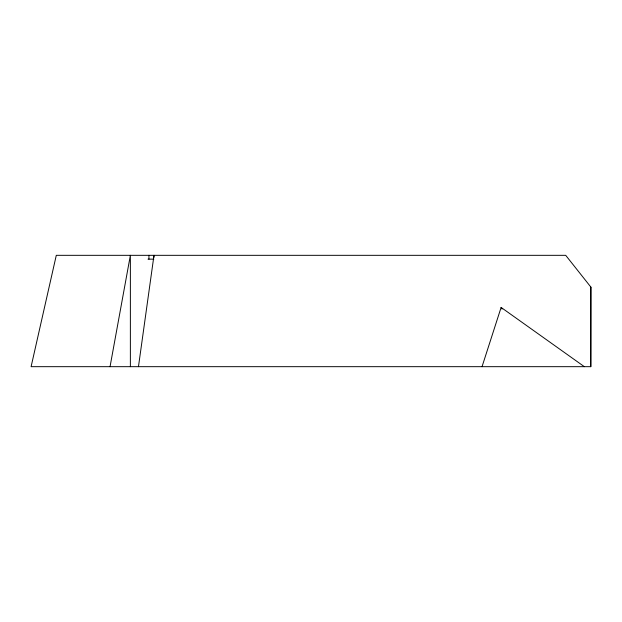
<?xml version="1.0" encoding="UTF-8"?>
<svg xmlns="http://www.w3.org/2000/svg" width="622" height="622" viewBox="0 0 622 622"><rect width="100%" height="100%" fill="white"/><g stroke="black" fill="none" stroke-linecap="round" stroke-linejoin="round"><path stroke-width="0.93" d="M138.465 366.677L153.992 255.323L153.992 257.259M110.047 366.677L130.371 255.323L130.371 366.677M482.042 366.677L501.114 307.431L584.353 366.677M148.013 259.141L153.821 259.141M590.861 287.076L565.709 255.323L56.291 255.323L31.1 366.677L590.9 366.677L590.861 287.076L590.698 366.677M501.114 307.431L502.063 309.126M148.938 255.323L148.938 259.141"/></g></svg>
